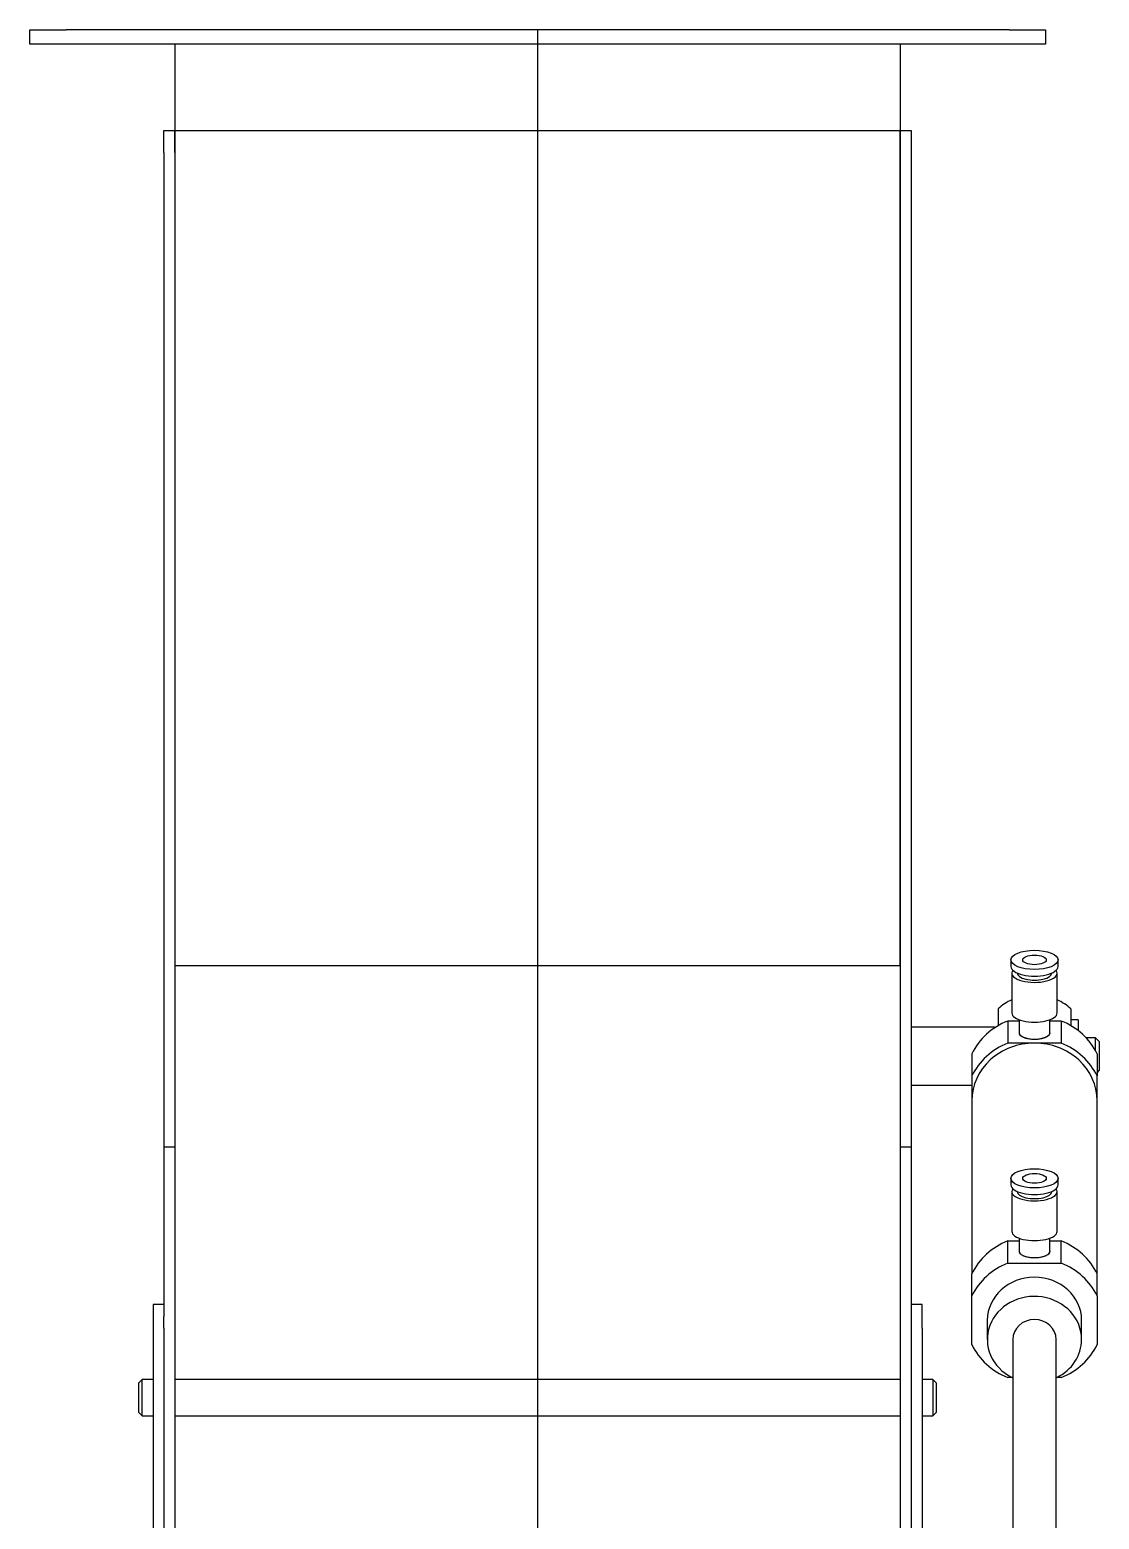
# Model space of a CAD drawing. Extents: x -681219 to -550379, y -242630 to -158199.
# Drawn here: x -622559 to -622176, y -177570 to -177038 of the extents above; entities that cross this region are included whole.
import ezdxf
from ezdxf.lldxf.tags import DXFTag

# ---------------------------------------------------------------- set-up
doc = ezdxf.new("R2010")
doc.units = 0
doc.header["$LTSCALE"] = 1000
for name, color, linetype in [('10_GB95_A', 7, 'CONTINUOUS'), ('CM2E32-100(SMC)', 7, 'CONTINUOUS'), ('DV1_默认层', 7, 'CONTINUOUS'), ('KQ2H06_01S', 7, 'CONTINUOUS'), ('MYPH00711387', 7, 'CONTINUOUS'), ('前板', 7, 'CONTINUOUS'), ('定位销', 7, 'CONTINUOUS'), ('溜槽', 7, 'CONTINUOUS'), ('端板', 7, 'CONTINUOUS'), ('轴', 7, 'CONTINUOUS'), ('进料法兰', 7, 'CONTINUOUS')]:
    doc.layers.add(name, color=color, linetype=linetype)
tags = doc.linetypes.add('CENTER2', pattern=[28.575, 19.05, -3.175, 3.175, -3.175]).pattern_tags.tags
tags[10:11] = [DXFTag(74, 4), DXFTag(75, 0), DXFTag(340, '0'), DXFTag(46, 0.0), DXFTag(50, 0.0), DXFTag(44, 0.0), DXFTag(45, 0.0)]
tags[8:9] = [DXFTag(74, 4), DXFTag(75, 0), DXFTag(340, '0'), DXFTag(46, 0.0), DXFTag(50, 0.0), DXFTag(44, 0.0), DXFTag(45, 0.0)]
tags[6:7] = [DXFTag(74, 4), DXFTag(75, 0), DXFTag(340, '0'), DXFTag(46, 0.0), DXFTag(50, 0.0), DXFTag(44, 0.0), DXFTag(45, 0.0)]
tags[4:5] = [DXFTag(74, 4), DXFTag(75, 0), DXFTag(340, '0'), DXFTag(46, 0.0), DXFTag(50, 0.0), DXFTag(44, 0.0), DXFTag(45, 0.0)]

msp = doc.modelspace()

# ---------------------------------------------------------------- linework, layer by layer
at = {"layer": '10_GB95_A', "color": 7, "linetype": 'Continuous'}
for p, q in [((-622184.0505, -177391.5284), (-622186.6425, -177391.5284)), ((-622186.6425, -177391.8338), (-622186.6425, -177393.617)), ((-622184.0505, -177391.5284), (-622184.0505, -177395.3381))]:
    msp.add_line(p, q, dxfattribs=at)
at = {"layer": 'CM2E32-100(SMC)', "color": 7, "linetype": 'Continuous'}
for p, q in [((-622212.5625, -177387.6168), (-622212.5625, -177393.617)), ((-622186.6425, -177387.6168), (-622186.6425, -177393.617)), ((-622205.1105, -177391.9722), (-622209.1261, -177391.9722)), ((-622209.1261, -177391.9722), (-622209.1261, -177399.8791)), ((-622190.0789, -177391.9722), (-622194.0945, -177391.9722)), ((-622190.0789, -177391.9722), (-622190.0789, -177399.8791)), ((-622199.6025, -177399.8791), (-622209.1261, -177399.8791)), ((-622190.0789, -177399.8791), (-622199.6025, -177399.8791)), ((-622221.9585, -177403.6951), (-622221.9585, -177411.6021)), ((-622177.2465, -177403.6951), (-622177.2465, -177411.6021)), ((-622221.9585, -177411.6021), (-622221.9585, -177420.3023)), ((-622177.2465, -177420.3023), (-622177.2465, -177411.6021)), ((-622221.9585, -177420.3023), (-622221.9585, -177482.2376)), ((-622177.2465, -177482.2376), (-622177.2465, -177420.3023)), ((-622209.1261, -177470.5146), (-622205.1105, -177470.5146)), ((-622209.1261, -177478.4216), (-622209.1261, -177470.5146)), ((-622194.0945, -177470.5146), (-622190.0789, -177470.5146)), ((-622190.0789, -177478.4216), (-622190.0789, -177470.5146)), ((-622209.1261, -177478.4216), (-622190.0789, -177478.4216)), ((-622221.9585, -177490.1446), (-622221.9585, -177482.2376)), ((-622177.2465, -177490.1446), (-622177.2465, -177482.2376)), ((-622221.9585, -177507.5451), (-622221.9585, -177490.1446)), ((-622177.2465, -177490.1446), (-622177.2465, -177507.5451)), ((-622216.4505, -177498.8448), (-622216.4505, -177499.6355)), ((-622216.4505, -177499.6355), (-622216.4505, -177505.6975)), ((-622182.7545, -177499.6355), (-622182.7545, -177498.8448)), ((-622182.7545, -177505.6975), (-622182.7545, -177499.6355)), ((-622207.3785, -177505.6975), (-622207.3785, -177596.7212)), ((-622191.8265, -177596.7014), (-622191.8265, -177505.6975)), ((-622207.5517, -177519.268), (-622209.1261, -177519.268)), ((-622190.0789, -177519.268), (-622191.6532, -177519.268))]:
    msp.add_line(p, q, dxfattribs=at)
for centre, major_axis, ratio, start_param, end_param in [((-622199.6025, -177399.2171), (18.144, 0), 0.91354546, 2.03356644, 2.36639928), ((-622199.6025, -177399.2171), (18.144, 0), 0.91354546, 0.77519337, 1.10802621), ((-622199.6025, -177412.3954), (-24.3, 0), 0.91354546, 5.11510482, 5.88046947), ((-622199.6025, -177412.3954), (24.3, 0), 0.91354546, 0.40271584, 1.16808049), ((-622199.6025, -177420.3023), (-22.356, 0), 0.91354546, 4.71238898, 6.28318531), ((-622199.6025, -177420.3023), (-24.3, 0), 0.91354546, 5.11510482, 5.88046947), ((-622199.6025, -177396.1892), (5.5508, 0), 0.40673664, 3.01737676, 6.28318531), ((-622199.6025, -177420.3023), (-22.356, 0), 0.91354546, 3.14159265, 4.71238898), ((-622199.6025, -177396.1892), (5.5508, 0), 0.40673664, 0, 0.1242159), ((-622199.6025, -177420.3023), (24.3, 0), 0.91354546, 0.40271584, 1.16808049), ((-622199.6025, -177490.9379), (-24.3, 0), 0.91354546, 5.11510482, 5.88046947), ((-622199.6025, -177474.2045), (5.5508, 0), 0.40673664, 3.01737676, 6.28318531), ((-622199.6025, -177474.2045), (5.5508, 0), 0.40673664, 0, 0.1242159), ((-622199.6025, -177490.9379), (24.3, 0), 0.91354546, 0.40271584, 1.16808049), ((-622199.6025, -177498.8448), (-24.3, 0), 0.91354546, 5.11510482, 5.88046947), ((-622199.6025, -177498.8448), (24.3, 0), 0.91354546, 0.40271584, 1.16808049), ((-622199.6025, -177498.8448), (16.848, 0), 0.91354546, 0, 3.14159265), ((-622199.6025, -177505.6975), (16.848, 0), 0.91354546, 0, 4.22103407), ((-622199.6025, -177505.6975), (7.776, 0), 0.91354546, 0, 3.14159265), ((-622199.6025, -177505.6975), (16.848, 0), 0.91354546, 5.20374389, 6.28318531), ((-622199.6025, -177498.8448), (-24.3, 0), 0.91354546, 0.40271584, 1.16808049), ((-622199.6025, -177498.8448), (24.3, 0), 0.91354546, 5.11510482, 5.88046947)]:
    msp.add_ellipse(centre, major_axis=major_axis, ratio=ratio, start_param=start_param, end_param=end_param, dxfattribs=at)
at = {"layer": 'DV1_默认层', "color": 7, "linetype": 'CENTER2', "ltscale": 30}
msp.add_line((-622377.1545, -177037.9925), (-622377.1545, -178418.8847), dxfattribs=at)
at = {"layer": 'KQ2H06_01S', "color": 7, "linetype": 'Continuous'}
for p, q in [((-622208.0265, -177370.1422), (-622208.0265, -177372.5101)), ((-622191.1785, -177372.5101), (-622191.1785, -177370.1422)), ((-622207.7025, -177374.878), (-622207.7025, -177389.0855)), ((-622205.7585, -177374.849), (-622205.7585, -177374.878)), ((-622193.4465, -177374.878), (-622193.4465, -177374.849)), ((-622191.5025, -177389.0855), (-622191.5025, -177374.878)), ((-622205.1105, -177391.5011), (-622205.1105, -177396.1892)), ((-622194.0945, -177396.1892), (-622194.0945, -177391.5011)), ((-622208.0265, -177448.1575), (-622208.0265, -177450.5254)), ((-622207.7025, -177452.8934), (-622207.7025, -177467.1008)), ((-622205.7585, -177452.8644), (-622205.7585, -177452.8934)), ((-622193.4465, -177452.8934), (-622193.4465, -177452.8644)), ((-622191.5025, -177467.1008), (-622191.5025, -177452.8934)), ((-622191.1785, -177450.5254), (-622191.1785, -177448.1575)), ((-622205.1105, -177469.5164), (-622205.1105, -177474.2045)), ((-622194.0945, -177474.2045), (-622194.0945, -177469.5164))]:
    msp.add_line(p, q, dxfattribs=at)
for centre, major_axis in [((-622199.6025, -177370.1422), (8.424, 0)), ((-622199.6025, -177370.1422), (4.212, 0)), ((-622199.6025, -177448.1575), (8.424, 0)), ((-622199.6025, -177448.1575), (4.212, 0))]:
    msp.add_ellipse(centre, major_axis=major_axis, ratio=0.40673664, dxfattribs=at)
for centre, major_axis, start_param, end_param in [((-622199.6025, -177372.5101), (8.424, 0), 3.14159265, 6.28318531), ((-622199.6025, -177374.878), (8.1, 0), 2.83077811, 6.28318531), ((-622199.6025, -177374.878), (6.156, 0), 3.14159265, 6.28318531), ((-622199.6025, -177374.878), (8.1, 0), 0, 0.29393523), ((-622199.6025, -177389.0855), (8.1, 0), 3.14159265, 6.28318531), ((-622199.6025, -177396.1892), (5.508, 0), 3.14159265, 6.28318531), ((-622199.6025, -177452.8934), (8.1, 0), 2.83077811, 6.28318531), ((-622199.6025, -177450.5254), (8.424, 0), 3.14159265, 6.28318531), ((-622199.6025, -177452.8934), (6.156, 0), 3.14159265, 6.28318531), ((-622199.6025, -177452.8934), (8.1, 0), 0, 0.29393523), ((-622199.6025, -177467.1008), (8.1, 0), 3.14159265, 6.28318531), ((-622199.6025, -177474.2045), (5.508, 0), 3.14159265, 6.28318531)]:
    msp.add_ellipse(centre, major_axis=major_axis, ratio=0.40673664, start_param=start_param, end_param=end_param, dxfattribs=at)
at = {"layer": 'MYPH00711387', "color": 7, "linetype": 'Continuous'}
for p, q in [((-622506.7545, -177043.1765), (-622506.7545, -177074.0084)), ((-622247.5545, -177043.1765), (-622247.5545, -177074.0084))]:
    msp.add_line(p, q, dxfattribs=at)
at = {"layer": '前板', "color": 7, "linetype": 'Continuous'}
for p, q in [((-622506.7545, -177081.7844), (-622506.7545, -177074.0084)), ((-622506.7545, -177074.0084), (-622247.5545, -177074.0084)), ((-622247.5545, -177074.0084), (-622247.5545, -177081.7844)), ((-622506.7545, -177081.7844), (-622506.7545, -177372.0884)), ((-622247.5545, -177372.0884), (-622247.5545, -177081.7844)), ((-622506.7545, -177372.0884), (-622247.5545, -177372.0884))]:
    msp.add_line(p, q, dxfattribs=at)
at = {"layer": '定位销', "color": 7, "linetype": 'Continuous'}
for p, q in [((-622213.8585, -177394.1204), (-622243.6665, -177394.1204)), ((-622213.8585, -177394.4179), (-622213.8585, -177394.1204)), ((-622213.6788, -177394.3001), (-622213.8585, -177394.1204)), ((-622177.7649, -177398.0084), (-622181.0964, -177398.0084)), ((-622177.7649, -177402.6581), (-622177.7649, -177398.0084)), ((-622176.4689, -177399.3044), (-622177.7649, -177398.0084)), ((-622176.4689, -177399.3044), (-622176.4689, -177409.6724)), ((-622177.2465, -177410.45), (-622176.4689, -177409.6724)), ((-622243.6665, -177414.8564), (-622221.9585, -177414.8564))]:
    msp.add_line(p, q, dxfattribs=at)
at = {"layer": '溜槽', "color": 7, "linetype": 'Continuous'}
for p, q in [((-622514.5305, -177493.232), (-622514.5305, -177501.6696)), ((-622510.6425, -177493.232), (-622514.5305, -177493.232)), ((-622239.7785, -177493.232), (-622243.6665, -177493.232)), ((-622239.7785, -177501.6696), (-622239.7785, -177493.232)), ((-622510.6425, -177501.6696), (-622510.6425, -177497.5212)), ((-622243.6665, -177497.5212), (-622243.6665, -177501.6696)), ((-622514.5305, -177501.6696), (-622514.5305, -178095.6205)), ((-622510.6425, -177501.6696), (-622510.6425, -178095.6205)), ((-622243.6665, -177501.6696), (-622243.6665, -178095.6205)), ((-622239.7785, -177501.6696), (-622239.7785, -178095.6205))]:
    msp.add_line(p, q, dxfattribs=at)
at = {"layer": '端板', "color": 7, "linetype": 'Continuous'}
for p, q in [((-622510.6425, -177074.0084), (-622506.7545, -177074.0084)), ((-622510.6425, -177081.7844), (-622510.6425, -177074.0084)), ((-622506.7545, -177074.0084), (-622506.7545, -177081.7844)), ((-622247.5545, -177074.0084), (-622243.6665, -177074.0084)), ((-622247.5545, -177081.7844), (-622247.5545, -177074.0084)), ((-622243.6665, -177074.0084), (-622243.6665, -177081.7844)), ((-622510.6425, -177081.7844), (-622510.6425, -177436.8884)), ((-622506.7545, -177081.7844), (-622506.7545, -177436.8884)), ((-622247.5545, -177081.7844), (-622247.5545, -177436.8884)), ((-622243.6665, -177081.7844), (-622243.6665, -177436.8884)), ((-622510.6425, -177436.8884), (-622510.6425, -177497.5212)), ((-622510.6425, -177436.8884), (-622506.7545, -177436.8884)), ((-622506.7545, -177436.8884), (-622506.7545, -177740.8991)), ((-622247.5545, -177436.8884), (-622247.5545, -177740.8991)), ((-622247.5545, -177436.8884), (-622243.6665, -177436.8884)), ((-622243.6665, -177436.8884), (-622243.6665, -177501.6696))]:
    msp.add_line(p, q, dxfattribs=at)
at = {"layer": '轴', "color": 7, "linetype": 'Continuous'}
for p, q in [((-622518.4185, -177519.9853), (-622519.7145, -177521.2813)), ((-622519.7145, -177521.2813), (-622519.7145, -177531.6493)), ((-622518.4185, -177532.9453), (-622518.4185, -177519.9853)), ((-622514.5305, -177519.9853), (-622518.4185, -177519.9853)), ((-622247.5545, -177519.9853), (-622506.7545, -177519.9853)), ((-622235.8905, -177519.9853), (-622239.7785, -177519.9853)), ((-622235.8905, -177519.9853), (-622235.8905, -177532.9453)), ((-622234.5945, -177521.2813), (-622235.8905, -177519.9853)), ((-622234.5945, -177531.6493), (-622234.5945, -177521.2813)), ((-622519.7145, -177531.6493), (-622518.4185, -177532.9453)), ((-622518.4185, -177532.9453), (-622514.5305, -177532.9453)), ((-622506.7545, -177532.9453), (-622247.5545, -177532.9453)), ((-622239.7785, -177532.9453), (-622235.8905, -177532.9453)), ((-622235.8905, -177532.9453), (-622234.5945, -177531.6493))]:
    msp.add_line(p, q, dxfattribs=at)
at = {"layer": '进料法兰', "color": 7, "linetype": 'Continuous'}
for p, q in [((-622558.5945, -177043.1765), (-622558.5945, -177037.9925)), ((-622558.5945, -177037.9925), (-622545.6345, -177037.9925)), ((-622208.6745, -177037.9925), (-622545.6345, -177037.9925)), ((-622208.6745, -177037.9925), (-622195.7145, -177037.9925)), ((-622195.7145, -177037.9925), (-622195.7145, -177043.1765)), ((-622545.6345, -177043.1765), (-622558.5945, -177043.1765)), ((-622208.6745, -177043.1765), (-622545.6345, -177043.1765)), ((-622195.7145, -177043.1765), (-622208.6745, -177043.1765))]:
    msp.add_line(p, q, dxfattribs=at)

doc.saveas('drawing.dxf')
